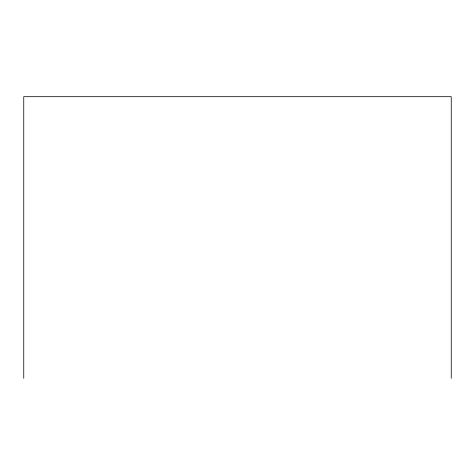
<?xml version="1.0" encoding="UTF-8"?>
<svg xmlns="http://www.w3.org/2000/svg" width="475" height="475" viewBox="0 0 475 475"><rect width="100%" height="100%" fill="white"/><g stroke="black" fill="none" stroke-linecap="round" stroke-linejoin="round"><path stroke-width="0.71" d="M451.25 378.308L451.25 96.692L23.75 96.692L23.75 378.308"/></g></svg>
